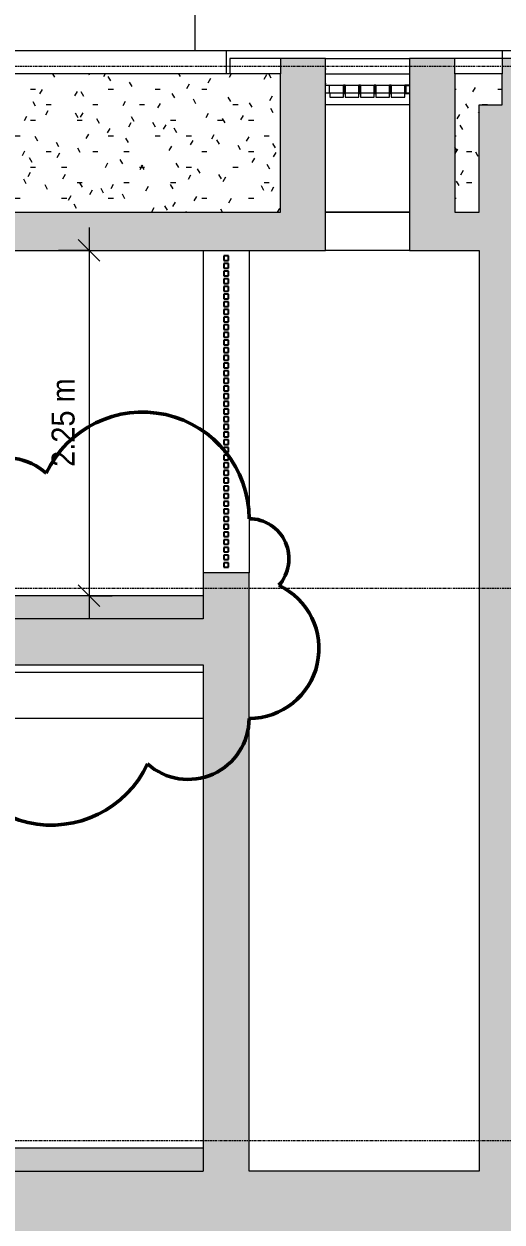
# Model space of a CAD drawing. Header units: millimetres. Extents: x 78096 to 288885, y -20632 to 149556.
# Drawn here: x 265366 to 268484, y 82469 to 90276 of the extents above; entities that cross this region are included whole.
import ezdxf

# ---------------------------------------------------------------- set-up
doc = ezdxf.new("R2010")
doc.units = ezdxf.units.MM
doc.linetypes.add('Centre', pattern=[31.75, 6.35, -4.7625, 15.875, -4.7625])
for name, color, linetype, lineweight in [('A-ANNO-DIMS', 211, 'Continuous', 9), ('A-ANNO-DIMS-100', 211, 'Continuous', 9), ('A-DETL', 90, 'Continuous', 9), ('A-DETL-GENF', 92, 'Continuous', 9), ('A-FLOR', 192, 'Continuous', 9), ('A-FLOR-FNSH', 192, 'Continuous', 35), ('A-FLOR-LEVL', 51, 'Continuous', 9), ('A-FLOR-PATT', 8, 'Continuous', 35), ('A-GENM', 13, 'Continuous', 9), ('A-GLAZ-CURT', 52, 'Continuous', 9), ('A-GLAZ-CWMG', 51, 'Continuous', 9), ('A-WALL', 113, 'Continuous', 9), ('A-WALL-PATT', 111, 'Continuous', 25), ('G-ANNO-REVC', 71, 'Continuous', 50), ('S-BEAM', 12, 'Continuous', 9), ('S-COLS', 52, 'Continuous', 9)]:
    doc.layers.add(name, color=color, linetype=linetype, lineweight=lineweight)
doc.styles.add('Arial_3', font='arial.ttf', dxfattribs={"width": 0.9, "height": 150})
doc.dimstyles.new('1_5MM_1', dxfattribs={"dimscale": 304.8, "dimtxt": 153.03891, "dimasz": 0.463911, "dimexe": 0.492126, "dimexo": 0.984252, "dimgap": 0.164042, "dimtad": 1, "dimlfac": 0.001, "dimrnd": 0.05, "dimzin": 0, "dimdsep": 46, "dimtxsty": 'Arial_3', "dimblk1": 'OBLIQUE', "dimblk2": 'OBLIQUE', "dimsah": 1, "dimcen": 0.09, "dimdle": 0.492126, "dimazin": 0, "dimtfac": 1, "dimtdec": 4, "dimtix": 1, "dimtmove": 0, "dimatfit": 3, "dimfxl": 1, "dimtvp": 1, "dimtolj": 1, "dimtzin": 0, "dimlwd": 18, "dimlwe": 18, "dimarcsym": 2})
pattern_1 = [(0, (230762.544, 117385), (203.2, 50.8), [16.764, -135.636, 16.764, -135.636, -812.8]), (0, (230762.544, 117385), (203.2, 50.8), [-304.8, 16.764, -288.036, 16.764, -135.636, -355.6]), (0, (230762.544, 117385), (203.2, 50.8), [-762, 16.764, -84.836, 16.764, -237.236]), (120, (230838.744, 117410.4), (-145.59409, 150.57636), [16.764, -135.636, 16.764, -135.636, -812.8]), (120, (230838.744, 117410.4), (-145.59409, 150.57636), [-304.8, 16.764, -288.036, 16.764, -135.636, -355.6]), (120, (230838.744, 117410.4), (-145.59409, 150.57636), [-762, 16.764, -84.836, 16.764, -237.236]), (240, (230864.144, 117512), (-57.60591, -201.37636), [16.764, -135.636, 16.764, -135.636, -812.8]), (240, (230864.144, 117512), (-57.60591, -201.37636), [-304.8, 16.764, -288.036, 16.764, -135.636, -355.6]), (240, (230864.144, 117512), (-57.60591, -201.37636), [-762, 16.764, -84.836, 16.764, -237.236])]
pattern_2 = [(50, (230762.54, 117385), (728.7365, -63.756), [76.2, -838.2]), (355, (230762.54, 117385), (-140.972, 764.228), [60.96, -670.56]), (100.451, (230823.3, 117379.7), (587.77, 700.467), [64.76, -712.36]), (46.184, (230762.5, 117588.2), (1084.316, -168.171), [114.3, -1257.3]), (96.636, (230852.9, 117574.2), (949.61, 989.71), [97.14, -1068.54]), (351.184, (230762.5, 117588.2), (949.62, 989.7), [91.44, -1005.84]), (21, (230864.14, 117537.4), (606.458, -409.0606), [76.2, -838.2]), (326, (230864.14, 117537.4), (247.208, 736.753), [60.96, -670.56]), (71.451, (230914.7, 117503.3), (853.668, 327.685), [64.76, -712.36]), (37.5, (230762.54, 117385), (12.3547, 338.2201), [33.528, -628.904, 33.528, -647.192, -673.1]), (37.5, (230762.54, 117385), (12.3547, 338.2201), [-1343.152, 33.528, -639.572]), (7.5, (230762.54, 117385), (267.2789, 400.7221), [33.528, -354.584, 33.528, -613.664, -256.54]), (7.5, (230762.54, 117385), (267.2789, 400.7221), [-1035.304, 33.528, -223.012]), (327.5, (230535.98, 117385), (542.3633, -22.9153), [33.528, -220.472, 33.528, -758.952, -1051.56]), (327.5, (230535.98, 117385), (542.3633, -22.9153), [-1046.48, 33.528, -1018.032]), (317.5, (230434.38, 117385), (592.517, 101.707), [33.528, -296.672, 33.528, -492.76, -746.76]), (317.5, (230434.38, 117385), (592.517, 101.707), [-856.488, 33.528, -713.232])]
pattern_3 = [(0, (230762.54, 117385), (406.4, 101.6), [33.528, -271.272, 33.528, -271.272, -1625.6]), (0, (230762.54, 117385), (406.4, 101.6), [-609.6, 33.528, -576.072, 33.528, -271.272, -711.2]), (0, (230762.54, 117385), (406.4, 101.6), [-1524, 33.528, -169.672, 33.528, -474.472]), (120, (230914.94, 117435.8), (-291.18818, 301.15272), [33.528, -271.272, 33.528, -271.272, -1625.6]), (120, (230914.94, 117435.8), (-291.18818, 301.15272), [-609.6, 33.528, -576.072, 33.528, -271.272, -711.2]), (120, (230914.94, 117435.8), (-291.18818, 301.15272), [-1524, 33.528, -169.672, 33.528, -474.472]), (240, (230965.74, 117639), (-115.21182, -402.75272), [33.528, -271.272, 33.528, -271.272, -1625.6]), (240, (230965.74, 117639), (-115.21182, -402.75272), [-609.6, 33.528, -576.072, 33.528, -271.272, -711.2]), (240, (230965.74, 117639), (-115.21182, -402.75272), [-1524, 33.528, -169.672, 33.528, -474.472])]

# ---------------------------------------------------------------- blocks, each defined once
blk = doc.blocks.new('M_Concrete-Rectangular-Column - 30 x 70-4980423-TOMH A-A')
at = {"layer": 'S-COLS'}
for p, q in [((40837.9, 88800), (40837.9, 86700)), ((41137.9, 88800), (41137.9, 86700))]:
    blk.add_line(p, q, dxfattribs=at)
blk = doc.blocks.new('Generic Models 4 - Generic Models 4-4427828-TOMH A-A')
at = {"layer": 'A-GENM'}
blk.add_line((40784.3, 96000), (40784.3, 90100), dxfattribs=at)
blk = doc.blocks.new('Direct Shape - M_Concrete-Rectangular Beam_30X60_8462135-4473912-TOMH A-A')
at = {"layer": 'S-BEAM'}
for p, q in [((40837.9, 86050), (36937.9, 86050)), ((40837.9, 85750), (36937.9, 85750))]:
    blk.add_line(p, q, dxfattribs=at)
blk = doc.blocks.new('System Panel - Empty-4781601-TOMH A-A')
at = {"layer": 'A-GLAZ-CURT', "lineweight": 18}
for p, q in [((41754.3, 89824.5), (41664.3, 89824.5)), ((41664.3, 89824.5), (41664.3, 89799.5)), ((41664.3, 89799.5), (41754.3, 89799.5)), ((41754.3, 89799.5), (41754.3, 89824.5))]:
    blk.add_line(p, q, dxfattribs=at)
blk = doc.blocks.new('System Panel - Empty-4781602-TOMH A-A')
at = {"layer": 'A-GLAZ-CURT', "lineweight": 18}
for p, q in [((41854.3, 89824.5), (41764.3, 89824.5)), ((41764.3, 89824.5), (41764.3, 89799.5)), ((41764.3, 89799.5), (41854.3, 89799.5)), ((41854.3, 89799.5), (41854.3, 89824.5))]:
    blk.add_line(p, q, dxfattribs=at)
blk = doc.blocks.new('System Panel - Empty-4781603-TOMH A-A')
at = {"layer": 'A-GLAZ-CURT', "lineweight": 18}
for p, q in [((41954.3, 89824.5), (41864.3, 89824.5)), ((41864.3, 89824.5), (41864.3, 89799.5)), ((41864.3, 89799.5), (41954.3, 89799.5)), ((41954.3, 89799.5), (41954.3, 89824.5))]:
    blk.add_line(p, q, dxfattribs=at)
blk = doc.blocks.new('System Panel - Empty-4781604-TOMH A-A')
at = {"layer": 'A-GLAZ-CURT', "lineweight": 18}
for p, q in [((42054.3, 89824.5), (41964.3, 89824.5)), ((41964.3, 89824.5), (41964.3, 89799.5)), ((41964.3, 89799.5), (42054.3, 89799.5)), ((42054.3, 89799.5), (42054.3, 89824.5))]:
    blk.add_line(p, q, dxfattribs=at)
blk = doc.blocks.new('System Panel - Empty-4781605-TOMH A-A')
at = {"layer": 'A-GLAZ-CURT', "lineweight": 18}
for p, q in [((42154.3, 89824.5), (42064.3, 89824.5)), ((42064.3, 89824.5), (42064.3, 89799.5)), ((42064.3, 89799.5), (42154.3, 89799.5)), ((42154.3, 89799.5), (42154.3, 89824.5))]:
    blk.add_line(p, q, dxfattribs=at)
blk = doc.blocks.new('Rectangular Mullion - 10 x 50mm-4781638-TOMH A-A')
at = {"layer": 'A-GLAZ-CWMG'}
for p, q in [((41662.6, 89874), (41635.2, 89874)), ((41662.6, 89824), (41635.2, 89824))]:
    blk.add_line(p, q, dxfattribs=at)
blk = doc.blocks.new('Rectangular Mullion - 10 x 50mm-4781639-TOMH A-A')
at = {"layer": 'A-GLAZ-CWMG'}
for p, q in [((41754.2, 89874), (41662.6, 89874)), ((41664.2, 89824), (41662.6, 89824))]:
    blk.add_line(p, q, dxfattribs=at)
blk = doc.blocks.new('Rectangular Mullion - 10 x 50mm-4781640-TOMH A-A')
at = {"layer": 'A-GLAZ-CWMG'}
blk.add_line((41854.2, 89874), (41764.2, 89874), dxfattribs=at)
blk = doc.blocks.new('Rectangular Mullion - 10 x 50mm-4781641-TOMH A-A')
at = {"layer": 'A-GLAZ-CWMG'}
blk.add_line((41954.3, 89874), (41864.3, 89874), dxfattribs=at)
blk = doc.blocks.new('Rectangular Mullion - 10 x 50mm-4781642-TOMH A-A')
at = {"layer": 'A-GLAZ-CWMG'}
blk.add_line((42054.3, 89874), (41964.3, 89874), dxfattribs=at)
blk = doc.blocks.new('Rectangular Mullion - 10 x 50mm-4781643-TOMH A-A')
at = {"layer": 'A-GLAZ-CWMG'}
blk.add_line((42154.3, 89874), (42064.3, 89874), dxfattribs=at)
blk = doc.blocks.new('Rectangular Mullion - 10 x 50mm-4781644-TOMH A-A')
at = {"layer": 'A-GLAZ-CWMG', "lineweight": 25}
for p, q in [((42184, 89874), (42158.5, 89874)), ((42158.5, 89874), (42158.5, 89824)), ((42158.5, 89824), (42184, 89824))]:
    blk.add_line(p, q, dxfattribs=at)
blk = doc.blocks.new('Rectangular Mullion - 10 x 50mm-4781534-TOMH A-A')
at = {"layer": 'A-GLAZ-CWMG'}
for q in [(41662.6, 89874), (41664.3, 89824)]:
    blk.add_line((41662.6, 89824), q, dxfattribs=at)
at = {"layer": 'A-GLAZ-CWMG', "flags": 128}
blk.add_lwpolyline([(41664.3, 89874), (41663.4, 89874), (41662.6, 89874)], dxfattribs=at)
blk = doc.blocks.new('Rectangular Mullion - 10 x 50mm-4781535-TOMH A-A')
at = {"layer": 'A-GLAZ-CWMG', "lineweight": 25}
for p, q in [((41764.3, 89874), (41754.3, 89874)), ((41754.3, 89874), (41754.3, 89824)), ((41764.3, 89824), (41764.3, 89874)), ((41754.3, 89824), (41764.3, 89824))]:
    blk.add_line(p, q, dxfattribs=at)
blk = doc.blocks.new('Rectangular Mullion - 10 x 50mm-4781536-TOMH A-A')
at = {"layer": 'A-GLAZ-CWMG', "lineweight": 25}
for p, q in [((41864.3, 89874), (41854.3, 89874)), ((41854.3, 89874), (41854.3, 89824)), ((41864.3, 89824), (41864.3, 89874)), ((41854.3, 89824), (41864.3, 89824))]:
    blk.add_line(p, q, dxfattribs=at)
blk = doc.blocks.new('Rectangular Mullion - 10 x 50mm-4781537-TOMH A-A')
at = {"layer": 'A-GLAZ-CWMG', "lineweight": 25}
for p, q in [((41964.3, 89874), (41954.3, 89874)), ((41954.3, 89874), (41954.3, 89824)), ((41964.3, 89824), (41964.3, 89874)), ((41954.3, 89824), (41964.3, 89824))]:
    blk.add_line(p, q, dxfattribs=at)
blk = doc.blocks.new('Rectangular Mullion - 10 x 50mm-4781538-TOMH A-A')
at = {"layer": 'A-GLAZ-CWMG', "lineweight": 25}
for p, q in [((42064.3, 89874), (42054.3, 89874)), ((42054.3, 89874), (42054.3, 89824)), ((42064.3, 89824), (42064.3, 89874)), ((42054.3, 89824), (42064.3, 89824))]:
    blk.add_line(p, q, dxfattribs=at)
blk = doc.blocks.new('Rectangular Mullion - 10 x 50mm-4781539-TOMH A-A')
at = {"layer": 'A-GLAZ-CWMG', "lineweight": 25}
for p, q in [((42158.5, 89874), (42154.3, 89874)), ((42154.3, 89874), (42154.3, 89824)), ((42158.5, 89824), (42158.5, 89874)), ((42154.3, 89824), (42158.5, 89824))]:
    blk.add_line(p, q, dxfattribs=at)
blk = doc.blocks.new('Rectangular Mullion - 30mm_Square-4853047-TOMH A-A')
at = {"layer": 'A-GLAZ-CWMG', "lineweight": 25}
for p, q in [((41002.9, 86765), (40972.9, 86765)), ((40972.9, 86765), (40972.9, 86735)), ((41002.9, 86735), (41002.9, 86765)), ((40972.9, 86735), (41002.9, 86735))]:
    blk.add_line(p, q, dxfattribs=at)
blk = doc.blocks.new('DIMBLOCK31-TOMH A-A')
at = {"layer": 'A-ANNO-DIMS-100', "lineweight": 18}
for p, q in [((265791, 88950), (265791, 86400)), ((265791, 88800), (265720.3, 88870.7)), ((265791, 88800), (265591, 88800)), ((265791, 88800), (265861.7, 88729.3)), ((265791, 88800), (265941, 88800)), ((265791, 86550), (265720.3, 86620.7)), ((265791, 86550), (265591, 86550)), ((265791, 86550), (265861.7, 86479.3)), ((265791, 86550), (265941, 86550))]:
    blk.add_line(p, q, dxfattribs=at)
at = {"layer": 'A-ANNO-DIMS-100', "color": 0, "lineweight": 18, "insert": (265546.2, 87390.1), "char_height": 150, "width": 683.731, "attachment_point": 1, "rotation": 90, "line_spacing_factor": 0.941778, "style": 'Arial_3'}
blk.add_mtext('2.25 m', dxfattribs=at)
blk = doc.blocks.new('_Oblique')
at = {"color": 0, "linetype": 'ByBlock', "lineweight": -2}
blk.add_line((-0.5, -0.5), (0.5, 0.5), dxfattribs=at)
blk = doc.blocks.new('Family - ___-4989712-TOMH A-A')
at = {"layer": 'G-ANNO-REVC'}
for centre, radius, start, end in [((40443, 87051.9), 694.9, 0, 154.79123), ((39549.6, 87051.9), 397.1, 48.18969, 180), ((41137.9, 86791.5), 260.4, 318.18969, 90), ((41137.9, 86205.7), 455.7, 270, 64.79123), ((39847.4, 85750), 694.9, 180, 334.79123), ((40740.8, 85750), 397.1, 228.18969, 0)]:
    blk.add_arc(centre, radius, start, end, dxfattribs=at)

msp = doc.modelspace()

# ---------------------------------------------------------------- hatches: boundary and pattern name
at = {"layer": 'A-DETL-GENF'}
h = msp.add_hatch(dxfattribs=at)
h.set_pattern_fill('FP_7', color=50, style=0, pattern_type=2)
h.set_pattern_definition(pattern_2)
h.paths.add_polyline_path([(268634.367, 80800), (268634.367, 90050), (268484.38, 90050), (268484.38, 89750), (268334.38, 89750), (268334.38, 89050), (268177.262, 89050), (268177.262, 90050), (267880.466, 90050), (267880.466, 88800), (268334.38, 88800), (268334.38, 82800), (230084.458, 82800), (230084.298, 82750), (229684.458, 82750), (229684.27, 82800), (200734.282, 82800), (200734.282, 86100), (205234.386, 86100), (205234.386, 85800), (205534.386, 85800), (205534.386, 86100), (211834.364, 86100), (211834.364, 85800), (212134.411, 85800), (212134.411, 86100), (217784.412, 86100), (217784.412, 86400), (200734.399, 86400), (200734.399, 89400), (205234.386, 89400), (205234.386, 89100), (205534.386, 89100), (205534.386, 89400), (205834.394, 89400), (205834.394, 89700), (200734.399, 89700), (200734.399, 90000), (200434.386, 90000), (200434.399, 80800), (263050.796, 80800)])
h.paths.add_polyline_path([(262134.367, 88800), (267331.843, 88800), (267331.843, 90050), (267039.117, 90050), (267039.117, 89050), (262434.363, 89050), (262434.363, 89700), (247108.423, 89700), (247108.423, 90050), (246998.423, 90050), (246998.423, 89700), (230084.458, 89700), (230084.458, 89400), (241434.374, 89400), (241434.374, 89100), (241734.374, 89100), (241734.374, 89400), (244934.349, 89400), (244934.349, 89100), (245234.362, 89100), (245234.362, 89400), (253584.342, 89400), (253584.342, 89100), (253884.342, 89100), (253884.342, 89400), (262134.367, 89400), (262134.367, 88850.705)])
h.paths.add_polyline_path([(211834.364, 89100), (212134.411, 89100), (212134.411, 89400), (217784.412, 89400), (217784.412, 89700), (207034.394, 89700), (207034.394, 89400), (211834.364, 89400), (211834.364, 89164.74)])
h.paths.add_polyline_path([(228336.374, 89400), (229484.553, 89400), (229484.553, 89700), (227584.412, 89700), (227584.412, 89400), (227932.718, 89400)])
h = msp.add_hatch(dxfattribs=at)
h.set_pattern_fill('FP_13', color=57, style=0, pattern_type=2)
h.set_pattern_definition(pattern_3)
h.paths.add_polyline_path([(266683.701, 89050), (267039.117, 89050), (267039.117, 89950), (258375.027, 89950), (258375.027, 89700), (262434.363, 89700), (262434.363, 89050), (266280.045, 89050)])
h = msp.add_hatch(dxfattribs=at)
h.set_pattern_fill('FP_13', color=57, style=0, pattern_type=2)
h.set_pattern_definition(pattern_3)
h.paths.add_polyline_path([(268298.325, 89050), (268334.38, 89050), (268334.38, 89750), (268484.38, 89750), (268484.38, 89950), (268177.262, 89950), (268177.262, 89050)])
h = msp.add_hatch(dxfattribs=at)
h.set_pattern_fill('FP_7', color=50, style=0, pattern_type=2)
h.set_pattern_definition(pattern_2)
h.paths.add_polyline_path([(266534.38, 82800), (266834.38, 82800), (266834.38, 86700), (266534.367, 86700), (266534.367, 86400), (230084.458, 86400), (230084.458, 86100), (241434.374, 86100), (241434.374, 85800), (241734.458, 85800), (241734.458, 86100), (244934.362, 86100), (244934.362, 85800), (245234.362, 85800), (245234.362, 86100), (253584.342, 86100), (253584.342, 85800), (253884.342, 85800), (253884.342, 86100), (262134.363, 86100), (262134.363, 85800), (262434.355, 85800), (262434.355, 86100), (266534.38, 86100), (266534.38, 86024.394)])
h = msp.add_hatch(dxfattribs=at)
h.set_pattern_fill('FP_3', color=55, style=0, pattern_type=2)
h.set_pattern_definition(pattern_1)
h.paths.add_polyline_path([(242060.681, 82800), (266534.38, 82800), (266534.38, 82950), (230084.458, 82950), (230084.458, 82800), (241253.369, 82800)])
at = {"layer": 'A-FLOR-PATT', "lineweight": 9}
h = msp.add_hatch(dxfattribs=at)
h.set_pattern_fill('FP_5', color=256, style=0, pattern_type=2)
h.set_pattern_definition([(0, (230762.54, 117385), (635, 635), [635, -635]), (0, (230762.54, 117623.1), (635, 635), [635, -635]), (0, (230762.54, 117861.25), (635, 635), [635, -635]), (90, (230841.9, 117940.6), (-635, 635), [635, -635]), (90, (231080.04, 117940.6), (-635, 635), [635, -635]), (90, (231318.2, 117940.6), (-635, 635), [635, -635])])
h.paths.add_polyline_path([(267331.843, 89874), (267331.886, 89874), (267331.843, 89950)])
h = msp.add_hatch(dxfattribs=at)
h.set_pattern_fill('FP_3', color=256, style=0, pattern_type=2)
h.set_pattern_definition(pattern_1)
h.paths.add_polyline_path([(246904.554, 86400), (266534.367, 86400), (266534.367, 86550), (230084.458, 86550), (230084.458, 86400), (245234.362, 86400)])
at = {"layer": 'A-WALL-PATT', "lineweight": 9}
h = msp.add_hatch(dxfattribs=at)
h.set_pattern_fill('FP_1', color=256, style=0, pattern_type=2)
h.set_pattern_definition([(50, (230762.54, 117385), (364.368, -31.8783), [38.1, -419.1]), (355, (230762.54, 117385), (-70.486, 382.1133), [30.48, -335.28]), (100.451, (230792.9, 117382.34), (293.885, 350.2334), [32.38, -356.18]), (46.184, (230762.54, 117486.6), (542.1585, -84.086), [57.15, -628.65]), (96.636, (230807.7, 117479.6), (474.805, 494.8554), [48.57, -534.27]), (351.184, (230762.54, 117486.6), (474.81, 494.85), [45.72, -502.92]), (21, (230813.34, 117461.2), (303.2285, -204.5305), [38.1, -419.1]), (326, (230813.34, 117461.2), (123.604, 368.376), [30.48, -335.28]), (71.451, (230838.6, 117444.16), (426.834, 163.8427), [32.38, -356.18]), (37.5, (230762.54, 117385), (6.17665, 169.11015), [16.764, -314.452, 16.764, -323.596, -336.55]), (37.5, (230762.54, 117385), (6.17665, 169.11015), [-671.576, 16.764, -319.786]), (7.5, (230762.54, 117385), (133.6389, 200.3615), [16.764, -177.292, 16.764, -306.832, -128.27]), (7.5, (230762.54, 117385), (133.6389, 200.3615), [-517.652, 16.764, -111.506]), (327.5, (230649.26, 117385), (271.1818, -11.45836), [16.764, -110.236, 16.764, -379.476, -525.78]), (327.5, (230649.26, 117385), (271.1818, -11.45836), [-523.24, 16.764, -509.016]), (317.5, (230598.46, 117385), (296.2585, 50.8528), [16.764, -148.336, 16.764, -246.38, -373.38]), (317.5, (230598.46, 117385), (296.2585, 50.8528), [-428.244, 16.764, -356.616])])
h.paths.add_polyline_path([(267331.843, 89874), (267331.886, 89874), (267331.843, 90050)])

# ---------------------------------------------------------------- linework, layer by layer
at = {"layer": 'A-DETL', "lineweight": 18}
for p, q in [((267331.843, 90050), (267039.117, 90050)), ((267039.117, 90050), (267039.117, 89950)), ((267331.843, 88800), (267331.843, 90050)), ((268177.262, 90050), (267880.466, 90050)), ((267880.466, 90050), (267880.466, 88800)), ((268177.262, 89950), (268177.262, 90050)), ((268634.367, 90050), (268484.38, 90050)), ((268484.38, 90050), (268484.38, 89950)), ((267039.117, 89950), (258375.027, 89950)), ((267039.117, 89050), (267039.117, 89950)), ((268177.262, 89950), (268177.262, 89050)), ((268484.38, 89950), (268177.262, 89950)), ((268484.38, 89750), (268484.38, 89950)), ((268334.38, 89050), (268334.38, 89750)), ((268334.38, 89750), (268484.38, 89750)), ((262434.363, 89050), (267039.117, 89050)), ((268177.262, 89050), (268334.38, 89050)), ((262134.367, 88800), (267331.843, 88800)), ((267880.466, 88800), (268334.38, 88800)), ((268334.38, 88800), (268334.38, 82800)), ((266834.38, 86700), (266534.367, 86700)), ((266534.367, 86700), (266534.367, 86400)), ((266834.38, 82800), (266834.38, 86700)), ((266534.367, 86400), (259934.38, 86400)), ((262434.355, 86100), (266534.38, 86100)), ((266534.38, 86100), (266534.38, 86080)), ((266534.38, 86080), (266534.38, 82800)), ((266534.38, 82950), (230084.458, 82950)), ((230084.458, 82800), (266534.38, 82800)), ((268334.38, 82800), (266834.38, 82800))]:
    msp.add_line(p, q, dxfattribs=at)
at = {"layer": 'A-FLOR', "lineweight": 18}
for p, q in [((267331.886, 89950), (267880.537, 89950)), ((267880.537, 89750), (267331.886, 89750)), ((267331.886, 89050), (267880.537, 89050)), ((267880.537, 88800), (267331.886, 88800))]:
    msp.add_line(p, q, dxfattribs=at)
at = {"layer": 'A-FLOR-FNSH', "color": 7, "lineweight": 18}
msp.add_line((266534.367, 86550), (230084.458, 86550), dxfattribs=at)
at = {"layer": 'A-FLOR-LEVL', "linetype": 'Centre'}
for p, q in [((192334.611, 90000), (278486.268, 90000)), ((192334.611, 86600), (278486.268, 86600)), ((192334.611, 83000), (278486.268, 83000))]:
    msp.add_line(p, q, dxfattribs=at)
at = {"layer": 'A-WALL', "lineweight": 18}
for p, q in [((268634.38, 90100), (257174.253, 90100)), ((266684.367, 90100), (266684.367, 89950)), ((266708.189, 90050), (266708.189, 89950)), ((267038.186, 90050), (266708.189, 90050)), ((267331.886, 90050), (267880.537, 90050)), ((268483.93, 90050), (268178.192, 90050)), ((267880.537, 89050), (267331.886, 89050))]:
    msp.add_line(p, q, dxfattribs=at)
at = {"layer": 'A-WALL', "color": 7, "lineweight": 18}
msp.add_line((268484.38, 90100), (268484.38, 90050), dxfattribs=at)

# ---------------------------------------------------------------- block references
at = {"layer": 'A-GENM'}
msp.add_blockref('Generic Models 4 - Generic Models 4-4427828-TOMH A-A', (225696.455, 0), dxfattribs=at)
at = {"layer": 'A-GLAZ-CURT'}
for name in ['System Panel - Empty-4781601-TOMH A-A', 'System Panel - Empty-4781602-TOMH A-A', 'System Panel - Empty-4781603-TOMH A-A', 'System Panel - Empty-4781604-TOMH A-A', 'System Panel - Empty-4781605-TOMH A-A']:
    msp.add_blockref(name, (225696.455, 0), dxfattribs=at)
at = {"layer": 'A-GLAZ-CWMG'}
for name, p in [('Rectangular Mullion - 10 x 50mm-4781638-TOMH A-A', (225696.455, 0)), ('Rectangular Mullion - 10 x 50mm-4781639-TOMH A-A', (225696.455, 0)), ('Rectangular Mullion - 10 x 50mm-4781534-TOMH A-A', (225696.455, 0)), ('Rectangular Mullion - 10 x 50mm-4781535-TOMH A-A', (225696.455, 0)), ('Rectangular Mullion - 10 x 50mm-4781640-TOMH A-A', (225696.455, 0)), ('Rectangular Mullion - 10 x 50mm-4781536-TOMH A-A', (225696.455, 0)), ('Rectangular Mullion - 10 x 50mm-4781641-TOMH A-A', (225696.455, 0)), ('Rectangular Mullion - 10 x 50mm-4781537-TOMH A-A', (225696.455, 0)), ('Rectangular Mullion - 10 x 50mm-4781642-TOMH A-A', (225696.455, 0)), ('Rectangular Mullion - 10 x 50mm-4781538-TOMH A-A', (225696.455, 0)), ('Rectangular Mullion - 10 x 50mm-4781643-TOMH A-A', (225696.455, 0)), ('Rectangular Mullion - 10 x 50mm-4781539-TOMH A-A', (225696.455, 0)), ('Rectangular Mullion - 10 x 50mm-4781644-TOMH A-A', (225696.455, 0)), ('Rectangular Mullion - 30mm_Square-4853047-TOMH A-A', (225696.455, 2000)), ('Rectangular Mullion - 30mm_Square-4853047-TOMH A-A', (225696.455, 1950)), ('Rectangular Mullion - 30mm_Square-4853047-TOMH A-A', (225696.455, 1900)), ('Rectangular Mullion - 30mm_Square-4853047-TOMH A-A', (225696.455, 1850)), ('Rectangular Mullion - 30mm_Square-4853047-TOMH A-A', (225696.455, 1800)), ('Rectangular Mullion - 30mm_Square-4853047-TOMH A-A', (225696.455, 1750)), ('Rectangular Mullion - 30mm_Square-4853047-TOMH A-A', (225696.455, 1700)), ('Rectangular Mullion - 30mm_Square-4853047-TOMH A-A', (225696.455, 1650)), ('Rectangular Mullion - 30mm_Square-4853047-TOMH A-A', (225696.455, 1600)), ('Rectangular Mullion - 30mm_Square-4853047-TOMH A-A', (225696.455, 1550)), ('Rectangular Mullion - 30mm_Square-4853047-TOMH A-A', (225696.455, 1500)), ('Rectangular Mullion - 30mm_Square-4853047-TOMH A-A', (225696.455, 1450)), ('Rectangular Mullion - 30mm_Square-4853047-TOMH A-A', (225696.455, 1400)), ('Rectangular Mullion - 30mm_Square-4853047-TOMH A-A', (225696.455, 1350)), ('Rectangular Mullion - 30mm_Square-4853047-TOMH A-A', (225696.455, 1300)), ('Rectangular Mullion - 30mm_Square-4853047-TOMH A-A', (225696.455, 1250)), ('Rectangular Mullion - 30mm_Square-4853047-TOMH A-A', (225696.455, 1200)), ('Rectangular Mullion - 30mm_Square-4853047-TOMH A-A', (225696.455, 1150)), ('Rectangular Mullion - 30mm_Square-4853047-TOMH A-A', (225696.455, 1100)), ('Rectangular Mullion - 30mm_Square-4853047-TOMH A-A', (225696.455, 1050)), ('Rectangular Mullion - 30mm_Square-4853047-TOMH A-A', (225696.455, 1000)), ('Rectangular Mullion - 30mm_Square-4853047-TOMH A-A', (225696.455, 950)), ('Rectangular Mullion - 30mm_Square-4853047-TOMH A-A', (225696.455, 900)), ('Rectangular Mullion - 30mm_Square-4853047-TOMH A-A', (225696.455, 850)), ('Rectangular Mullion - 30mm_Square-4853047-TOMH A-A', (225696.455, 800)), ('Rectangular Mullion - 30mm_Square-4853047-TOMH A-A', (225696.455, 750)), ('Rectangular Mullion - 30mm_Square-4853047-TOMH A-A', (225696.455, 700)), ('Rectangular Mullion - 30mm_Square-4853047-TOMH A-A', (225696.455, 650)), ('Rectangular Mullion - 30mm_Square-4853047-TOMH A-A', (225696.455, 600)), ('Rectangular Mullion - 30mm_Square-4853047-TOMH A-A', (225696.455, 550)), ('Rectangular Mullion - 30mm_Square-4853047-TOMH A-A', (225696.455, 500)), ('Rectangular Mullion - 30mm_Square-4853047-TOMH A-A', (225696.455, 450)), ('Rectangular Mullion - 30mm_Square-4853047-TOMH A-A', (225696.455, 400)), ('Rectangular Mullion - 30mm_Square-4853047-TOMH A-A', (225696.455, 350)), ('Rectangular Mullion - 30mm_Square-4853047-TOMH A-A', (225696.455, 300)), ('Rectangular Mullion - 30mm_Square-4853047-TOMH A-A', (225696.455, 250)), ('Rectangular Mullion - 30mm_Square-4853047-TOMH A-A', (225696.455, 200)), ('Rectangular Mullion - 30mm_Square-4853047-TOMH A-A', (225696.455, 150)), ('Rectangular Mullion - 30mm_Square-4853047-TOMH A-A', (225696.455, 100)), ('Rectangular Mullion - 30mm_Square-4853047-TOMH A-A', (225696.455, 50)), ('Rectangular Mullion - 30mm_Square-4853047-TOMH A-A', (225696.455, 0))]:
    msp.add_blockref(name, p, dxfattribs=at)
at = {"layer": 'G-ANNO-REVC'}
msp.add_blockref('Family - ___-4989712-TOMH A-A', (225696.455, 0), dxfattribs=at)
at = {"layer": 'S-BEAM'}
msp.add_blockref('Direct Shape - M_Concrete-Rectangular Beam_30X60_8462135-4473912-TOMH A-A', (225696.455, 0), dxfattribs=at)
at = {"layer": 'S-COLS'}
msp.add_blockref('M_Concrete-Rectangular-Column - 30 x 70-4980423-TOMH A-A', (225696.455, 0), dxfattribs=at)

# ---------------------------------------------------------------- dimensions: what is measured, and where the dimension line sits
at = {"layer": 'A-ANNO-DIMS', "lineweight": 18}
dim = msp.add_linear_dim(base=(265790.981, 86550), p1=(265890.966, 88800), p2=(265890.966, 86550), angle=90, dimstyle='1_5MM_1', override={"dimpost": '<> m', "dimfxl": 2250}, dxfattribs=at)
dim.commit()
dim.dimension.update_dxf_attribs({"geometry": 'DIMBLOCK31-TOMH A-A', "text_midpoint": (265664.395, 87675)})

doc.saveas('drawing.dxf')
